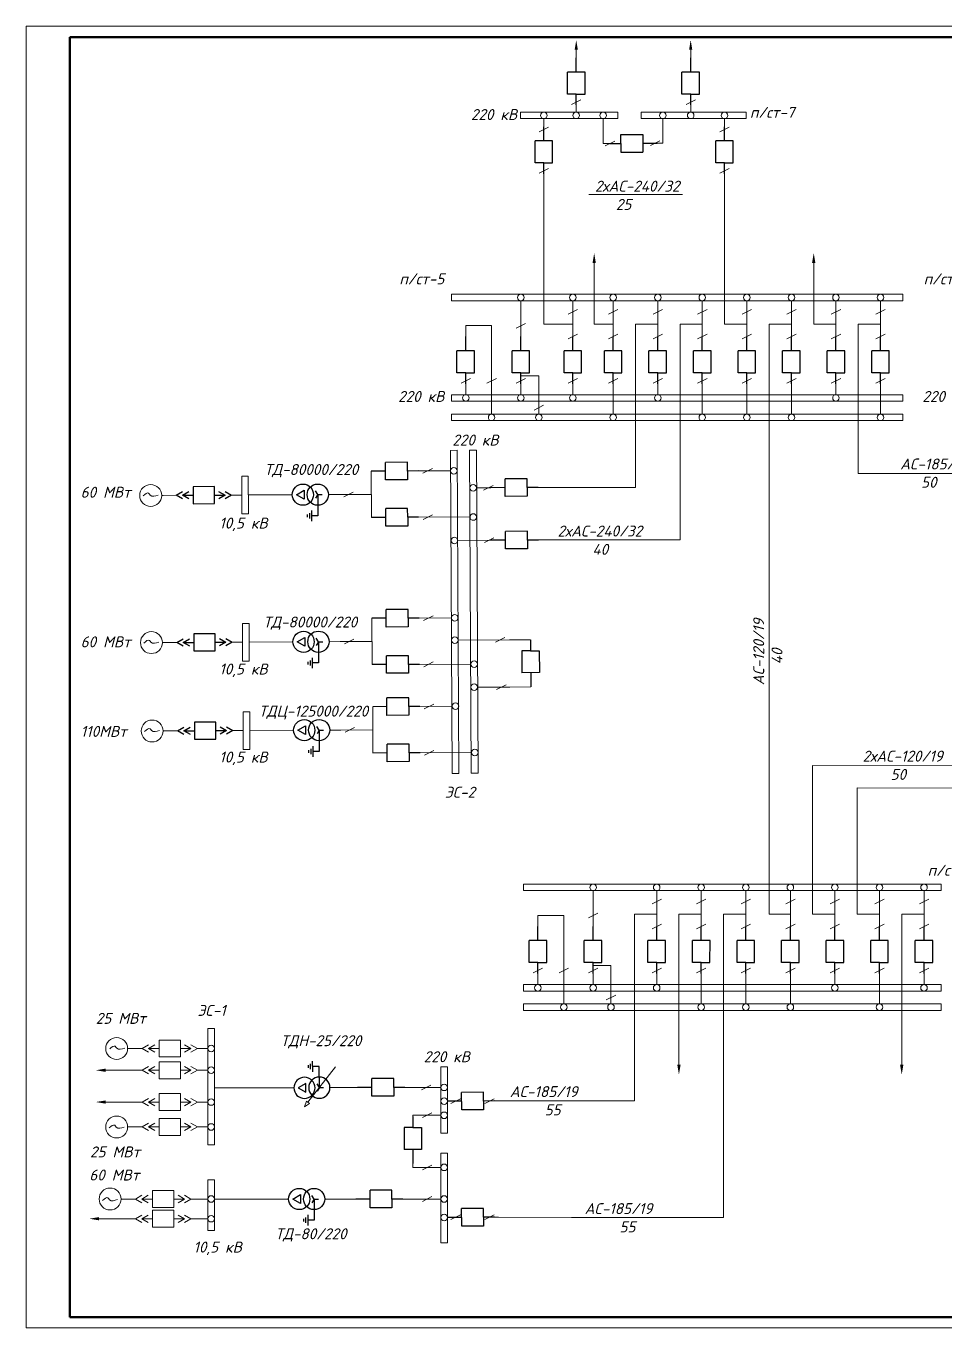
# Model space of a CAD drawing. Header units: millimetres. Extents: x -491 to 2311, y -1641 to -197.
# Drawn here: x 1243 to 1662, y -791 to -197 of the extents above; entities that cross this region are included whole.
import ezdxf

# ---------------------------------------------------------------- set-up
doc = ezdxf.new("R2010")
doc.units = ezdxf.units.MM
for name, color, linetype, lineweight in [('разм.', 7, 'Continuous', 18), ('рамка толстая', 42, 'Continuous', 50), ('рамка тонкая', 93, 'Continuous', 20), ('текст', 6, 'Continuous', 30), ('тонкая', 7, 'Continuous', 20), ('штриховка', 2, 'Continuous', 20)]:
    doc.layers.add(name, color=color, linetype=linetype, lineweight=lineweight)
doc.layers.add('СХЕМА1', color=7, linetype='Continuous')
doc.styles.add('ГОСТ', font='isocpeui.ttf')

# ---------------------------------------------------------------- blocks, each defined once
blk = doc.blocks.new('Треугольник соединение трансформаторных обмоток')
blk.add_lwpolyline([(0, 0), (-1.91, -3.48), (2.06, -3.39)], close=True)
blk = doc.blocks.new('двухобмоточный Т с ГЗН')
for p, q in [((7.74, 7.27), (7.74, 12.11)), ((4.84, 0.01), (4.84, 9.69)), ((4.84, 9.69), (7.74, 9.69)), ((8.71, 8.48), (8.71, 10.9)), ((9.68, 9.09), (9.68, 10.3)), ((4.84, 0.01), (2.9, 0.01)), ((4.84, 0.01), (5.81, 1.69)), ((4.84, 0.01), (5.81, -1.66))]:
    blk.add_line(p, q)
for centre in [(4.84, 0.01), (11.62, 0.01)]:
    blk.add_circle(centre, 4.84)
at = {"xscale": -1, "rotation": 271.3243834776337}
blk.add_blockref('Треугольник соединение трансформаторных обмоток', (14.49, 0.01), dxfattribs=at)
blk = doc.blocks.new('Вводной выключатель')
at = {"color": 7}
for p, q in [((-1.68, -2.9), (0, 0)), ((0, 0), (1.68, -2.9)), ((-1.68, -5.81), (0, -2.9)), ((0, -7.74), (0, -2.9)), ((0, -2.9), (1.68, -5.81)), ((-3.87, -7.74), (-3.87, -17.42)), ((3.87, -7.74), (-3.87, -7.74)), ((3.87, -17.42), (3.87, -7.74)), ((-3.87, -17.42), (3.87, -17.42)), ((0, -22.26), (0, -17.42)), ((0, -22.26), (-1.68, -19.36)), ((0, -25.17), (-1.68, -22.26)), ((1.68, -19.36), (0, -22.26)), ((1.68, -22.26), (0, -25.17))]:
    blk.add_line(p, q, dxfattribs=at)
blk = doc.blocks.new('Выключатель')
for p, q in [((0, 10), (0, 16.5)), ((-4, 0), (-4, 10)), ((-4, 10), (4, 10)), ((4, 0), (4, 10)), ((0, 0), (-4, 0)), ((0, 0), (4, 0)), ((0, -5), (0, 0))]:
    blk.add_line(p, q)

msp = doc.modelspace()

# ---------------------------------------------------------------- linework, layer by layer
at = {"lineweight": 15}
for p, q in [((1499.26, -273.43), (1541.92, -273.43)), ((1325.4, -707.04), (1325.4, -653.84)), ((1328.4, -653.84), (1325.4, -653.84)), ((1328.4, -707.04), (1328.4, -653.84)), ((1328.4, -707.04), (1328.4, -653.84)), ((1320.65, -663.03), (1325.4, -663.03)), ((1288.85, -672.95), (1278.84, -672.95)), ((1320.65, -672.95), (1325.4, -672.95)), ((1371.07, -687.56), (1383.73, -671.41)), ((1364.69, -680.96), (1328.4, -680.96)), ((1393.75, -680.77), (1381.14, -680.86)), ((1415.25, -680.77), (1431.72, -680.77)), ((1288.85, -687.46), (1278.84, -687.46)), ((1320.65, -687.46), (1325.4, -687.46)), ((1370.4, -687.04), (1369.5, -689.58)), ((1371.74, -688.09), (1369.5, -689.58)), ((1371.07, -687.56), (1370.4, -687.04)), ((1371.07, -687.56), (1371.74, -688.09)), ((1418.94, -699.07), (1418.94, -693.52)), ((1418.94, -693.52), (1431.72, -693.52)), ((1320.65, -698.84), (1325.4, -698.84)), ((1328.4, -707.04), (1325.4, -707.04)), ((1418.94, -709.24), (1418.94, -717.26)), ((1418.94, -717.26), (1431.72, -717.26)), ((1325.4, -740.16), (1325.4, -723)), ((1325.4, -723), (1328.4, -723)), ((1328.4, -723), (1328.4, -746.14)), ((1325.4, -727.26), (1325.4, -746.14)), ((1317.65, -731.7), (1325.4, -731.7)), ((1362.3, -731.7), (1328.4, -731.7)), ((1392.93, -731.7), (1378.75, -731.7)), ((1412.86, -731.7), (1431.72, -731.7)), ((1285.85, -740.69), (1275.84, -740.69)), ((1317.65, -740.69), (1325.4, -740.69)), ((1325.4, -746.14), (1328.4, -746.14))]:
    msp.add_line(p, q, dxfattribs=at)
at = {"color": 18, "lineweight": 15, "true_color": 0x000000}
for p, q in [((1436.11, -390.14), (1439.17, -390.12)), ((1436.11, -390.14), (1436.88, -537.51)), ((1439.17, -390.12), (1439.94, -537.5)), ((1444.84, -390.09), (1447.91, -390.08)), ((1444.84, -390.09), (1445.62, -537.46)), ((1447.91, -390.08), (1448.68, -537.45)), ((1343.89, -401.96), (1340.89, -401.97)), ((1340.98, -419.13), (1340.89, -401.97)), ((1343.98, -419.12), (1343.89, -401.96)), ((1343.98, -419.12), (1343.89, -401.96)), ((1399.99, -399.64), (1400.1, -420.77)), ((1421.49, -399.53), (1436.15, -399.45)), ((1448, -407.22), (1454.58, -407.19)), ((1311.02, -410.65), (1304.38, -410.69)), ((1305.02, -410.68), (1304.38, -410.69)), ((1336.19, -410.52), (1340.94, -410.5)), ((1343.94, -410.48), (1363.95, -410.39)), ((1385.42, -410.28), (1380.41, -410.31)), ((1385.42, -410.28), (1400.08, -410.21)), ((1343.98, -419.12), (1340.98, -419.13)), ((1421.6, -420.66), (1445, -420.53)), ((1439.39, -431.25), (1459.55, -431.12)), ((1476.2, -431.03), (1540.82, -431)), ((1344.21, -469.08), (1341.21, -469.09)), ((1341.3, -486.26), (1341.21, -469.09)), ((1400.42, -487.89), (1400.31, -466.77)), ((1421.81, -466.65), (1436.47, -466.58)), ((1311.34, -477.78), (1304.7, -477.81)), ((1305.34, -477.81), (1304.7, -477.81)), ((1336.5, -477.64), (1341.25, -477.62)), ((1344.25, -477.6), (1364.26, -477.51)), ((1385.73, -477.41), (1380.72, -477.43)), ((1385.73, -477.41), (1400.39, -477.33)), ((1463.06, -476.6), (1439.62, -476.72)), ((1463.06, -476.6), (1472.62, -476.55)), ((1344.3, -486.24), (1341.3, -486.26)), ((1421.92, -487.78), (1445.36, -487.66)), ((1463.18, -498.1), (1448.51, -498.18)), ((1463.18, -498.1), (1472.73, -498.05)), ((1344.52, -509.4), (1341.52, -509.42)), ((1341.61, -526.58), (1341.52, -509.42)), ((1344.61, -526.56), (1344.52, -509.4)), ((1344.61, -526.56), (1344.52, -509.4)), ((1400.62, -507.09), (1400.73, -528.21)), ((1422.12, -506.98), (1436.78, -506.9)), ((1311.65, -518.1), (1305.01, -518.13)), ((1305.65, -518.13), (1305.01, -518.13)), ((1336.81, -517.97), (1341.56, -517.94)), ((1344.56, -517.92), (1364.57, -517.83)), ((1386.04, -517.73), (1381.03, -517.75)), ((1386.04, -517.73), (1400.7, -517.65)), ((1344.61, -526.56), (1341.61, -526.58)), ((1422.23, -528.1), (1445.7, -527.98)), ((1445.62, -526.37), (1445.56, -526.37)), ((1439.88, -532.6), (1439.92, -532.6)), ((1436.88, -537.51), (1439.94, -537.5)), ((1445.62, -537.46), (1448.68, -537.45))]:
    msp.add_line(p, q, dxfattribs=at)
at = {"lineweight": 15}
for centre, radius in [((1478.67, -237.29), 1.5), ((1493.48, -237.29), 1.5), ((1505.71, -237.29), 1.5), ((1532.99, -237.29), 1.5), ((1545.68, -237.29), 1.5), ((1561.11, -237.29), 1.5), ((1468.22, -320.41), 1.5), ((1491.9, -320.41), 1.5), ((1510.33, -320.41), 1.5), ((1530.66, -320.41), 1.5), ((1550.98, -320.41), 1.5), ((1571.31, -320.41), 1.5), ((1591.63, -320.41), 1.5), ((1611.95, -320.41), 1.5), ((1632.28, -320.41), 1.5), ((1443.07, -366.23), 1.5), ((1468.22, -366.23), 1.5), ((1491.89, -366.23), 1.5), ((1530.66, -366.23), 1.5), ((1611.95, -366.23), 1.5), ((1454.88, -375.08), 1.5), ((1476.38, -375.08), 1.5), ((1510.33, -375.08), 1.5), ((1550.98, -375.08), 1.5), ((1571.3, -375.08), 1.5), ((1591.63, -375.08), 1.5), ((1632.28, -375.08), 1.5), ((1501.15, -589.51), 1.5), ((1530.17, -589.51), 1.5), ((1550.49, -589.51), 1.5), ((1570.82, -589.51), 1.5), ((1591.14, -589.51), 1.5), ((1611.47, -589.51), 1.5), ((1631.79, -589.51), 1.5), ((1652.12, -589.51), 1.5), ((1476, -635.34), 1.5), ((1501.15, -635.34), 1.5), ((1530.17, -635.34), 1.5), ((1611.46, -635.34), 1.5), ((1652.11, -635.34), 1.5), ((1487.82, -644.18), 1.5), ((1509.32, -644.18), 1.5), ((1550.49, -644.18), 1.5), ((1570.82, -644.18), 1.5), ((1591.14, -644.18), 1.5), ((1631.79, -644.18), 1.5), ((1283.85, -663.03), 5), ((1326.9, -663.03), 1.5), ((1326.9, -672.95), 1.5), ((1326.9, -687.46), 1.5), ((1283.85, -698.84), 5), ((1326.9, -698.84), 1.5), ((1280.85, -731.7), 5), ((1326.9, -731.7), 1.5), ((1326.9, -740.69), 1.5)]:
    msp.add_circle(centre, radius, dxfattribs=at)
at = {"color": 18, "lineweight": 15, "true_color": 0x000000}
for centre, radius in [((1437.68, -399.44), 1.5), ((1299.38, -410.71), 5), ((1446.5, -407.25), 1.5), ((1446.53, -420.55), 1.5), ((1437.89, -431.24), 1.5), ((1438.03, -466.59), 1.5), ((1299.7, -477.84), 5), ((1438.1, -476.69), 1.5), ((1446.88, -487.69), 1.5), ((1446.95, -498.16), 1.5), ((1438.38, -506.89), 1.5), ((1300.01, -518.16), 5), ((1447.23, -528.02), 1.5), ((1433.22, -680.77), 1.5), ((1433.22, -687.08), 1.5), ((1433.22, -693.52), 1.5), ((1433.22, -717.26), 1.5), ((1433.22, -731.7), 1.5), ((1433.22, -740.12), 1.5)]:
    msp.add_circle(centre, radius, dxfattribs=at)
for points in [[(1302.78, -410.5), (1299.17, -410.56), (1298.44, -409.7), (1295.99, -410.93)], [(1303.1, -477.62), (1299.49, -477.68), (1298.76, -476.82), (1296.3, -478.05)], [(1303.41, -517.94), (1299.8, -518), (1299.07, -517.14), (1296.61, -518.37)]]:
    msp.add_spline(points, degree=3, dxfattribs=at)
at = {"lineweight": 15}
for points in [[(1287.5, -662.82), (1283.9, -662.88), (1283.16, -662.02), (1280.71, -663.25)], [(1287.28, -698.87), (1283.68, -698.93), (1282.94, -698.07), (1280.49, -699.3)], [(1284.18, -731.98), (1280.58, -732.04), (1279.84, -731.18), (1277.39, -732.41)]]:
    msp.add_spline(points, degree=3, dxfattribs=at)
at = {"layer": 'разм.', "lineweight": 15}
for p, q in [((1289.48, -663.03), (1288.85, -663.03)), ((1295.48, -663.03), (1288.85, -663.03)), ((1295.48, -672.95), (1288.85, -672.95)), ((1295.48, -687.46), (1288.85, -687.46)), ((1289.48, -698.84), (1288.85, -698.84)), ((1295.48, -698.84), (1288.85, -698.84)), ((1286.48, -731.7), (1285.85, -731.7)), ((1292.48, -731.7), (1285.85, -731.7)), ((1292.48, -740.69), (1285.85, -740.69))]:
    msp.add_line(p, q, dxfattribs=at)
at = {"layer": 'рамка толстая', "color": 18, "true_color": 0x000000}
for p, q in [((2078.51, -201.54), (1262.51, -201.54)), ((1262.51, -201.54), (1262.51, -785.54)), ((1262.51, -498.54), (1262.51, -785.54)), ((1262.51, -785.54), (1657.51, -785.54)), ((1262.51, -785.54), (2078.51, -785.54)), ((1472.51, -785.54), (1657.51, -785.54))]:
    msp.add_line(p, q, dxfattribs=at)
at = {"layer": 'рамка тонкая', "color": 18, "true_color": 0x000000}
for p, q in [((2083.51, -196.54), (1242.51, -196.54)), ((1242.51, -196.54), (1242.51, -790.54)), ((1242.51, -790.54), (2083.51, -790.54))]:
    msp.add_line(p, q, dxfattribs=at)
at = {"layer": 'СХЕМА1', "lineweight": 15}
for p, q in [((1495.63, -230.16), (1491.35, -232.31)), ((1547.83, -230.16), (1543.55, -232.31)), ((1480.83, -242.72), (1476.54, -244.86)), ((1563.26, -242.72), (1558.98, -244.86)), ((1511.03, -249.03), (1506.74, -251.17)), ((1531.65, -248.9), (1527.36, -251.05)), ((1480.82, -261.58), (1476.54, -263.72)), ((1563.26, -261.58), (1558.97, -263.72)), ((1494.05, -325.83), (1489.77, -327.98)), ((1512.49, -325.83), (1508.2, -327.98)), ((1532.81, -325.83), (1528.53, -327.98)), ((1553.14, -325.83), (1548.85, -327.98)), ((1573.46, -325.83), (1569.18, -327.98)), ((1593.79, -325.83), (1589.5, -327.98)), ((1614.11, -325.83), (1609.82, -327.98)), ((1634.43, -325.83), (1630.15, -327.98)), ((1470.37, -332.25), (1466.08, -334.39)), ((1494.05, -337.16), (1489.76, -339.3)), ((1512.49, -337.16), (1508.2, -339.3)), ((1532.81, -337.16), (1528.53, -339.3)), ((1553.14, -337.16), (1548.85, -339.3)), ((1573.46, -337.16), (1569.17, -339.3)), ((1593.78, -337.16), (1589.5, -339.3)), ((1614.11, -337.16), (1609.82, -339.3)), ((1634.43, -337.16), (1630.15, -339.3)), ((1445.22, -357.34), (1440.94, -359.48)), ((1457.03, -357.34), (1452.75, -359.48)), ((1470.37, -357.34), (1466.09, -359.48)), ((1494.05, -357.34), (1489.76, -359.48)), ((1512.49, -357.34), (1508.2, -359.48)), ((1532.81, -357.34), (1528.53, -359.48)), ((1553.14, -357.34), (1548.85, -359.48)), ((1573.46, -357.34), (1569.17, -359.48)), ((1593.78, -357.34), (1589.5, -359.48)), ((1614.11, -357.34), (1609.82, -359.48)), ((1634.43, -357.34), (1630.15, -359.48)), ((1478.53, -369.58), (1474.25, -371.72)), ((1532.32, -594.94), (1528.04, -597.08)), ((1552.65, -594.94), (1548.36, -597.08)), ((1572.97, -594.94), (1568.69, -597.08)), ((1593.3, -594.94), (1589.01, -597.08)), ((1613.62, -594.94), (1609.34, -597.08)), ((1633.95, -594.94), (1629.66, -597.08)), ((1654.27, -594.94), (1649.99, -597.08)), ((1503.31, -601.35), (1499.02, -603.49)), ((1532.32, -606.26), (1528.04, -608.4)), ((1552.65, -606.26), (1548.36, -608.4)), ((1572.97, -606.26), (1568.69, -608.4)), ((1593.3, -606.26), (1589.01, -608.4)), ((1613.62, -606.26), (1609.34, -608.4)), ((1633.95, -606.26), (1629.66, -608.4)), ((1654.27, -606.26), (1649.98, -608.4)), ((1478.16, -626.44), (1473.87, -628.58)), ((1489.97, -626.44), (1485.68, -628.58)), ((1503.31, -626.44), (1499.02, -628.58)), ((1532.32, -626.44), (1528.04, -628.58)), ((1552.65, -626.44), (1548.36, -628.58)), ((1572.97, -626.44), (1568.69, -628.58)), ((1593.3, -626.44), (1589.01, -628.58)), ((1613.62, -626.44), (1609.34, -628.58)), ((1633.95, -626.44), (1629.66, -628.58)), ((1654.27, -626.44), (1649.98, -628.58)), ((1511.47, -638.68), (1507.19, -640.82)), ((1427.14, -679.7), (1422.85, -681.84)), ((1436.34, -688.07), (1440.62, -685.93)), ((1451.78, -688.07), (1456.06, -685.93)), ((1427.61, -692.45), (1423.32, -694.59)), ((1427.61, -716.19), (1423.32, -718.33)), ((1427.61, -730.62), (1423.32, -732.77)), ((1436.34, -741.11), (1440.62, -738.97)), ((1451.78, -741.11), (1456.06, -738.97))]:
    msp.add_line(p, q, dxfattribs=at)
at = {"layer": 'СХЕМА1', "color": 18, "lineweight": 15, "true_color": 0x000000}
for p, q in [((1423.56, -400.59), (1427.84, -398.44)), ((1387.48, -411.34), (1391.77, -409.19)), ((1451.25, -408.27), (1455.54, -406.13)), ((1423.67, -421.71), (1427.96, -419.57)), ((1451.64, -432.24), (1455.93, -430.09)), ((1423.87, -467.71), (1428.16, -465.57)), ((1387.8, -478.46), (1392.08, -476.32)), ((1456.68, -477.7), (1460.97, -475.56)), ((1423.99, -488.83), (1428.27, -486.69)), ((1457.17, -499.2), (1461.46, -497.06)), ((1424.18, -508.03), (1428.47, -505.89)), ((1388.11, -518.78), (1392.39, -516.64)), ((1424.29, -529.16), (1428.58, -527.01))]:
    msp.add_line(p, q, dxfattribs=at)
at = {"layer": 'СХЕМА1', "lineweight": 15}
for points in [[(1494.23, -207.39), (1492.74, -207.39), (1493.48, -202.93)], [(1546.43, -207.39), (1544.94, -207.39), (1545.68, -202.93)], [(1502.41, -304.58), (1500.93, -304.58), (1501.67, -300.11)], [(1602.54, -304.58), (1601.06, -304.58), (1601.8, -300.11)], [(1539.58, -670.47), (1541.07, -670.47), (1540.33, -674.94)], [(1641.2, -670.47), (1642.69, -670.47), (1641.95, -674.94)], [(1278.84, -672.21), (1278.84, -673.7), (1274.38, -672.95)], [(1278.84, -686.72), (1278.84, -688.21), (1274.38, -687.46)], [(1275.84, -739.95), (1275.84, -741.44), (1271.38, -740.69)]]:
    msp.add_solid(points, dxfattribs=at)
at = {"layer": 'текст', "color": 18, "lineweight": 15, "true_color": 0x000000}
msp.add_line((1344.3, -486.24), (1344.21, -469.08), dxfattribs=at)
msp.add_line((1344.3, -486.24), (1344.21, -469.08), dxfattribs=at)
at = {"layer": 'тонкая', "color": 18, "lineweight": 15, "true_color": 0x000000}
for p, q in [((1704.48, -400.62), (1622.12, -400.62)), ((1601.3, -533.99), (1669.49, -534)), ((1621.63, -544.16), (1691.1, -544.23))]:
    msp.add_line(p, q, dxfattribs=at)
at = {"layer": 'штриховка', "color": 0, "lineweight": 15}
for p, q in [((1493.48, -211.06), (1493.48, -207.39)), ((1545.68, -211.06), (1545.68, -207.39)), ((1468.12, -235.79), (1512.47, -235.79)), ((1468.12, -238.79), (1468.12, -235.79)), ((1493.48, -232.56), (1493.48, -235.79)), ((1512.47, -238.79), (1512.47, -235.79)), ((1523.12, -235.79), (1571.06, -235.79)), ((1523.12, -238.79), (1523.12, -235.79)), ((1545.68, -232.56), (1545.68, -235.79)), ((1571.06, -238.79), (1571.06, -235.79)), ((1468.12, -238.79), (1512.47, -238.79)), ((1478.67, -242.47), (1478.67, -238.79)), ((1505.71, -238.79), (1505.71, -249.99)), ((1523.12, -238.79), (1571.06, -238.79)), ((1532.99, -238.79), (1532.99, -249.99)), ((1561.11, -242.47), (1561.11, -238.79)), ((1505.71, -249.99), (1505.71, -250.11)), ((1508.87, -250.11), (1505.71, -250.11)), ((1532.99, -249.99), (1530.37, -249.99)), ((1478.67, -263.97), (1478.67, -267.21)), ((1478.67, -267.21), (1478.71, -332.57)), ((1561.1, -263.97), (1561.1, -267.21)), ((1561.1, -267.21), (1561.14, -332.57)), ((1501.66, -332.57), (1501.66, -304.58)), ((1601.79, -332.57), (1601.79, -304.58)), ((1642.44, -318.91), (1436.53, -318.91)), ((1436.53, -318.91), (1436.53, -321.91)), ((1642.44, -318.91), (1642.44, -321.91)), ((1642.44, -321.91), (1436.53, -321.91)), ((1468.22, -333.23), (1468.22, -321.91)), ((1491.9, -333.23), (1491.9, -321.91)), ((1510.34, -333.23), (1510.33, -321.91)), ((1530.66, -333.23), (1530.66, -321.91)), ((1550.99, -333.23), (1550.98, -321.91)), ((1571.31, -333.23), (1571.31, -321.91)), ((1591.64, -333.23), (1591.63, -321.91)), ((1611.96, -333.23), (1611.95, -321.91)), ((1632.28, -333.23), (1632.28, -321.91)), ((1491.9, -332.57), (1478.71, -332.57)), ((1510.34, -332.57), (1501.66, -332.57)), ((1520.5, -332.57), (1520.49, -407.08)), ((1530.66, -332.57), (1520.5, -332.57)), ((1550.99, -332.57), (1540.82, -332.57)), ((1540.82, -332.57), (1540.82, -431)), ((1571.31, -332.57), (1561.14, -332.57)), ((1591.64, -332.57), (1581.47, -332.57)), ((1581.47, -601.68), (1581.47, -332.57)), ((1611.96, -332.57), (1601.79, -332.57)), ((1632.28, -332.57), (1622.12, -332.57)), ((1622.12, -332.57), (1622.12, -400.62)), ((1443.07, -338.24), (1443.07, -333.23)), ((1454.88, -333.23), (1443.07, -333.23)), ((1454.88, -373.58), (1454.88, -333.23)), ((1468.22, -338.24), (1468.22, -333.23)), ((1491.9, -338.24), (1491.9, -333.23)), ((1510.34, -338.24), (1510.34, -333.23)), ((1530.66, -338.24), (1530.66, -333.23)), ((1550.99, -338.24), (1550.99, -333.23)), ((1571.31, -338.24), (1571.31, -333.23)), ((1591.64, -338.24), (1591.64, -333.23)), ((1611.96, -338.24), (1611.96, -333.23)), ((1632.28, -338.24), (1632.28, -333.23)), ((1476.38, -356.12), (1468.22, -356.12)), ((1476.38, -364.73), (1476.38, -356.12)), ((1443.07, -364.73), (1443.07, -359.73)), ((1468.22, -364.73), (1468.22, -359.73)), ((1491.89, -364.73), (1491.89, -359.73)), ((1510.33, -364.73), (1510.33, -359.73)), ((1530.66, -364.73), (1530.66, -359.73)), ((1550.98, -364.73), (1550.98, -359.73)), ((1571.3, -373.58), (1571.3, -359.73)), ((1591.63, -364.73), (1591.63, -359.73)), ((1611.95, -364.73), (1611.95, -359.73)), ((1632.28, -364.73), (1632.28, -359.73)), ((1436.53, -364.73), (1436.53, -367.73)), ((1642.44, -364.73), (1436.53, -364.73)), ((1642.44, -367.73), (1436.53, -367.73)), ((1476.38, -373.58), (1476.38, -364.73)), ((1510.33, -373.58), (1510.33, -364.73)), ((1550.98, -373.58), (1550.98, -364.73)), ((1591.63, -373.58), (1591.63, -364.73)), ((1632.28, -373.58), (1632.28, -364.73)), ((1642.44, -364.73), (1642.44, -367.73)), ((1436.53, -373.58), (1436.53, -376.58)), ((1642.44, -373.58), (1436.53, -373.58)), ((1642.44, -373.58), (1642.44, -376.58)), ((1642.44, -376.58), (1436.53, -376.58)), ((1601.31, -601.68), (1601.3, -533.99)), ((1621.63, -601.68), (1621.63, -544.16)), ((1659.97, -588.01), (1469.46, -588.01)), ((1469.46, -588.01), (1469.46, -591.01)), ((1659.97, -591.01), (1659.97, -588.01)), ((1659.97, -591.01), (1469.46, -591.01)), ((1501.16, -602.34), (1501.15, -591.01)), ((1530.17, -602.34), (1530.17, -591.01)), ((1550.5, -602.34), (1550.49, -591.01)), ((1570.82, -602.34), (1570.82, -591.01)), ((1591.15, -602.34), (1591.14, -591.01)), ((1611.47, -602.34), (1611.47, -591.01)), ((1631.8, -602.34), (1631.79, -591.01)), ((1652.12, -602.34), (1652.12, -591.01)), ((1476.01, -607.34), (1476.01, -602.34)), ((1487.82, -602.34), (1476.01, -602.34)), ((1487.82, -642.68), (1487.82, -602.34)), ((1501.16, -607.34), (1501.16, -602.34)), ((1520.01, -601.68), (1520, -686.97)), ((1530.17, -601.68), (1520.01, -601.68)), ((1530.17, -607.34), (1530.17, -602.34)), ((1550.5, -601.68), (1540.33, -601.68)), ((1540.33, -601.68), (1540.33, -660.31)), ((1550.5, -607.34), (1550.5, -602.34)), ((1560.66, -601.68), (1560.65, -740.12)), ((1570.82, -601.68), (1560.66, -601.68)), ((1570.82, -607.34), (1570.82, -602.34)), ((1591.15, -601.68), (1581.47, -601.68)), ((1591.15, -607.34), (1591.15, -602.34)), ((1611.47, -601.68), (1601.31, -601.68)), ((1611.47, -607.34), (1611.47, -602.34)), ((1631.8, -601.68), (1621.63, -601.68)), ((1631.8, -607.34), (1631.8, -602.34)), ((1641.96, -601.68), (1641.95, -660.31)), ((1652.12, -601.68), (1641.96, -601.68)), ((1652.12, -607.34), (1652.12, -602.34)), ((1476, -633.84), (1476, -628.83)), ((1509.32, -625.23), (1501.15, -625.23)), ((1501.15, -633.84), (1501.15, -628.83)), ((1509.32, -633.84), (1509.32, -625.23)), ((1530.17, -633.84), (1530.17, -628.83)), ((1550.49, -633.84), (1550.49, -628.83)), ((1570.82, -642.68), (1570.82, -628.83)), ((1591.14, -633.84), (1591.14, -628.83)), ((1611.46, -633.84), (1611.47, -628.83)), ((1631.79, -633.84), (1631.79, -628.83)), ((1652.11, -633.84), (1652.11, -628.83)), ((1469.46, -633.84), (1469.46, -636.84)), ((1659.97, -633.84), (1469.46, -633.84)), ((1509.32, -642.68), (1509.32, -633.84)), ((1550.49, -642.68), (1550.49, -633.84)), ((1591.14, -642.68), (1591.14, -633.84)), ((1631.79, -642.68), (1631.79, -633.84)), ((1659.97, -633.84), (1659.97, -636.84)), ((1659.97, -636.84), (1469.46, -636.84)), ((1469.46, -642.68), (1469.46, -645.68)), ((1659.97, -642.68), (1469.46, -642.68)), ((1659.97, -645.68), (1469.46, -645.68)), ((1659.97, -642.68), (1659.97, -645.68)), ((1540.33, -660.31), (1540.33, -670.47)), ((1641.95, -660.31), (1641.95, -670.47)), ((1456.22, -686.97), (1458.08, -686.97)), ((1456.22, -740.01), (1458.08, -740.01))]:
    msp.add_line(p, q, dxfattribs=at)
at = {"layer": 'штриховка', "color": 18, "lineweight": 15, "true_color": 0x000000}
for p, q in [((1476.07, -407.08), (1520.49, -407.08)), ((1431.72, -701.65), (1431.72, -671.45)), ((1434.72, -671.45), (1431.72, -671.45)), ((1434.72, -701.65), (1434.72, -671.45)), ((1458.08, -686.97), (1520, -686.97)), ((1434.72, -701.65), (1431.72, -701.65)), ((1431.72, -751.73), (1431.72, -710.76)), ((1434.72, -710.76), (1431.72, -710.76)), ((1434.72, -751.73), (1434.72, -710.76)), ((1458.08, -740.01), (1491.26, -740.12)), ((1491.26, -740.12), (1560.65, -740.12)), ((1434.72, -751.73), (1431.72, -751.73))]:
    msp.add_line(p, q, dxfattribs=at)

# ---------------------------------------------------------------- block references
at = {"lineweight": 15, "xscale": -1}
for name, p, rotation in [('Выключатель', (1493.48, -227.56), 359.9830018169337), ('Выключатель', (1545.68, -227.56), 359.9830018169337), ('Выключатель', (1478.67, -258.97), 359.9830018169337), ('Выключатель', (1561.1, -258.97), 359.9830018169337), ('Выключатель', (1443.07, -354.73), 359.9830018169337), ('Выключатель', (1468.22, -354.73), 359.9830018169337), ('Выключатель', (1491.9, -354.73), 359.9830018169337), ('Выключатель', (1510.33, -354.73), 359.9830018169337), ('Выключатель', (1530.66, -354.73), 359.9830018169337), ('Выключатель', (1550.98, -354.73), 359.9830018169337), ('Выключатель', (1571.31, -354.73), 359.9830018169337), ('Выключатель', (1591.63, -354.73), 359.9830018169337), ('Выключатель', (1611.95, -354.73), 359.9830018169337), ('Выключатель', (1632.28, -354.73), 359.9830018169337), ('Выключатель', (1476.01, -623.83), 359.9830018169337), ('Выключатель', (1501.15, -623.83), 359.9830018169337), ('Выключатель', (1530.17, -623.83), 359.9830018169337), ('Выключатель', (1550.49, -623.83), 359.9830018169337), ('Выключатель', (1570.82, -623.83), 359.9830018169337), ('Выключатель', (1591.14, -623.83), 359.9830018169337), ('Выключатель', (1611.47, -623.83), 359.9830018169337), ('Выключатель', (1631.79, -623.83), 359.9830018169337), ('Выключатель', (1652.12, -623.83), 359.9830018169337), ('двухобмоточный Т с ГЗН', (1381.14, -680.84), 0.7398492161428915)]:
    msp.add_blockref(name, p, dxfattribs=dict(at, rotation=rotation))
at = {"lineweight": 15}
for name, p, rotation in [('Выключатель', (1513.87, -250.08), 270.3004350648898), ('Выключатель', (1410.25, -680.77), 89.99999999999999), ('Выключатель', (1451.22, -686.99), 90.30043506488984), ('Выключатель', (1418.94, -699.07), 180), ('двухобмоточный Т с ГЗН', (1378.75, -731.69), 180), ('Выключатель', (1409.43, -731.7), 89.99999999999999), ('Выключатель', (1451.22, -740.03), 90.30043506488984)]:
    msp.add_blockref(name, p, dxfattribs=dict(at, rotation=rotation))
at = {"color": 18, "lineweight": 15, "true_color": 0x000000}
for name, p, rotation in [('Выключатель', (1416.49, -399.56), 90.30043506488984), ('Выключатель', (1471.07, -407.1), 90.30043506488984), ('Вводной выключатель', (1336.19, -410.52), 270.3004350648898), ('двухобмоточный Т с ГЗН', (1380.41, -410.29), 180.3004350648947), ('Выключатель', (1416.6, -420.68), 90.30043506488984), ('Выключатель', (1471.2, -431.06), 90.30043506488984), ('Выключатель', (1416.81, -466.68), 90.30043506488984), ('Вводной выключатель', (1336.5, -477.64), 270.3004350648898), ('двухобмоточный Т с ГЗН', (1380.72, -477.41), 180.3004350648947), ('Выключатель', (1472.64, -481.55), 180.3004350648897), ('Выключатель', (1416.92, -487.81), 90.30043506488984), ('Выключатель', (1417.12, -507), 90.30043506488984), ('Вводной выключатель', (1336.81, -517.97), 270.3004350648898), ('двухобмоточный Т с ГЗН', (1381.03, -517.74), 180.3004350648947), ('Выключатель', (1417.23, -528.13), 90.30043506488984)]:
    msp.add_blockref(name, p, dxfattribs=dict(at, rotation=rotation))
at = {"layer": 'разм.', "lineweight": 15, "rotation": 270}
for p in [(1320.65, -663.03), (1320.65, -672.95), (1320.65, -687.46), (1320.65, -698.84), (1317.65, -731.7), (1317.65, -740.69)]:
    msp.add_blockref('Вводной выключатель', p, dxfattribs=at)

# ---------------------------------------------------------------- texts
at = {"color": 18, "lineweight": 15, "true_color": 0x000000, "char_height": 5, "attachment_point": 1, "style": 'ГОСТ'}
for insert in [(1330.62, -420.82), (1330.62, -487.41), (1330.62, -527.57)]:
    msp.add_mtext_dynamic_manual_height_columns('10,5 кВ', width=29.4775, gutter_width=12.5, heights=[14.71], dxfattribs=dict(at, insert=insert))
at = {"layer": 'текст', "lineweight": 15, "char_height": 5, "attachment_point": 1, "style": 'ГОСТ'}
for s, width, insert in [('220 кВ', 29.4775, (1445.44, -234.41)), ('25 МВт', 32.6542, (1274.31, -646.78)), ('25 МВт', 32.6542, (1271.68, -707.71)), ('60 МВт', 32.6542, (1271.36, -718.26))]:
    msp.add_mtext_dynamic_manual_height_columns(s, width=width, gutter_width=12.5, heights=[14.71], dxfattribs=dict(at, insert=insert))
at = {"layer": 'текст', "color": 18, "lineweight": 15, "true_color": 0x000000, "char_height": 5, "attachment_point": 1, "style": 'ГОСТ'}
for s, width, gutter_width, heights, insert in [('п/ст-7', 29.4775, 12.5, [14.71], (1572.69, -233.43)), ('2хАС-240/32\\P   25', 29.0657, 20, [0], (1502, -267.1)), ('п/ст-5', 29.4775, 12.5, [14.71], (1412.79, -309.39)), ('п/ст-2', 29.4775, 12.5, [14.71], (1651.95, -309.39)), ('220 кВ', 29.0657, 20, [0], (1412.23, -363.04)), ('220 кВ', 29.0657, 20, [0], (1651.39, -363.04)), ('220 кВ', 29.0657, 20, [0], (1436.96, -382.93)), ('ТД-80000/220', 29.0657, 20, [0], (1351.23, -396.37)), ('АС-185/29\\P   50', 29.0657, 20, [0], (1641.22, -393.85)), ('60 МВт', 32.6542, 12.5, [14.71], (1267.41, -406.73)), ('2хАС-240/32\\P     40', 29.0657, 20, [0], (1484.94, -424.45)), ('ТД-80000/220', 29.0657, 20, [0], (1350.73, -465.96)), ('60 МВт', 32.6542, 12.5, [14.71], (1267.41, -474.99)), ('ТДЦ-125000/220', 29.0657, 20, [0], (1348.69, -506.61)), ('110МВт', 32.6542, 12.5, [14.71], (1267.41, -515.86)), ('2хАС-120/19\\P    50', 29.0657, 20, [0], (1624.12, -527.15)), ('ЭС-2', 29.4775, 12.5, [14.71], (1433.56, -543.6)), ('п/ст-3', 29.4775, 12.5, [14.71], (1653.77, -579.21)), ('ЭС-1', 29.4775, 12.5, [14.71], (1320.71, -643.15)), ('ТДН-25/220', 29.0657, 20, [0], (1358.65, -656.97)), ('220 кВ', 29.0657, 20, [0], (1423.91, -664.29)), ('АС-185/19\\P     55', 29.0657, 20, [0], (1463.17, -680.2)), ('АС-185/19\\P     55', 29.0657, 20, [0], (1497.28, -733.59)), ('ТД-80/220', 29.0657, 20, [0], (1356.2, -745.08)), ('10,5 кВ', 29.0657, 20, [0], (1318.86, -751.15))]:
    msp.add_mtext_dynamic_manual_height_columns(s, width=width, gutter_width=gutter_width, heights=heights, dxfattribs=dict(at, insert=insert))
at = {"layer": 'текст', "color": 18, "lineweight": 15, "true_color": 0x000000, "insert": (1574.21, -497.29), "char_height": 5, "attachment_point": 1, "rotation": 90, "style": 'ГОСТ'}
msp.add_mtext_dynamic_manual_height_columns('АС-120/19\\P   40', width=29.0657, gutter_width=20, heights=[0], dxfattribs=at)

doc.saveas('drawing.dxf')
